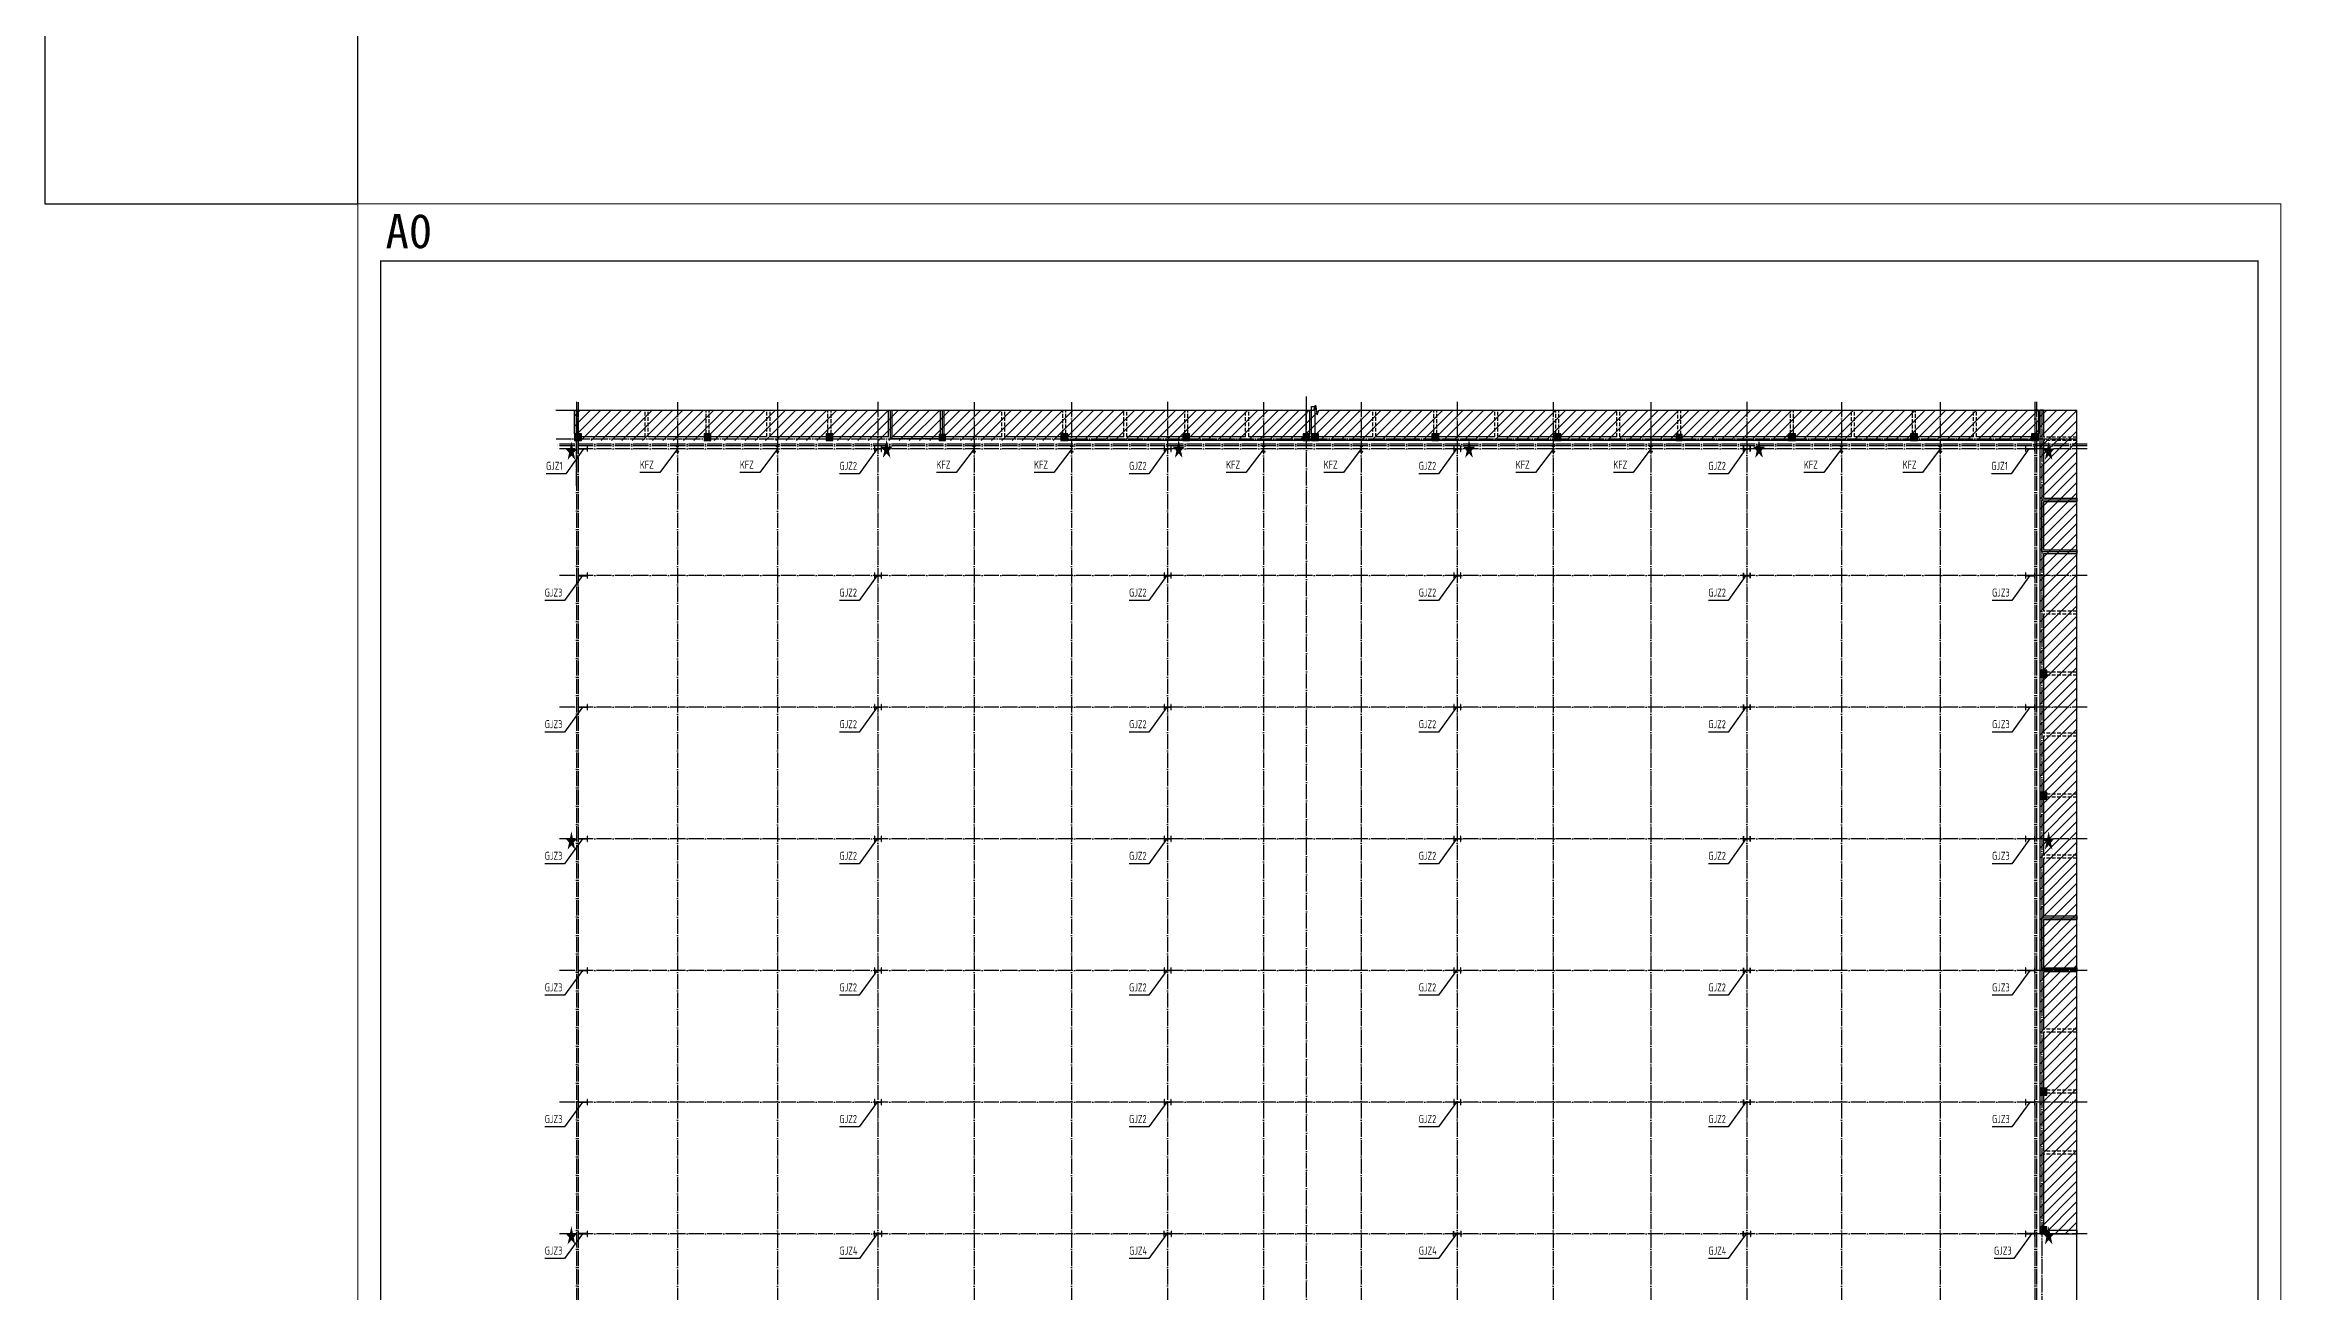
# Model space of a CAD drawing. Extents: x 447413 to 2975780, y -1432727 to 1301644.
# Drawn here: x 2233206 to 2379922, y 159007 to 240739 of the extents above; entities that cross this region are included whole.
import ezdxf
from ezdxf.enums import TextEntityAlignment as Align

# ---------------------------------------------------------------- set-up
doc = ezdxf.new("R2010")
doc.units = 0
doc.header["$LTSCALE"] = 1000
doc.header["$MEASUREMENT"] = 0
doc.linetypes.add('DASH', pattern=[0.35, 0.25, -0.1])
doc.linetypes.add('DOTE', pattern=[2.42, 2, -0.2, 0.02, -0.2])
for name, color, linetype in [('3T_WOOD', 21, 'Continuous'), ('COLUMN', 9, 'Continuous'), ('DIM_SYMB', 3, 'Continuous'), ('DOTE', 1, 'Continuous'), ('PUB_HATCH', 8, 'Continuous'), ('X公厕', 21, 'Continuous'), ('图框', 253, 'Continuous'), ('文字', 3, 'Continuous'), ('柱子', 3, 'Continuous'), ('沉降点', 1, 'Continuous'), ('短柱', 106, 'Continuous')]:
    doc.layers.add(name, color=color, linetype=linetype)
doc.layers.add('WALL', color=140, linetype='Continuous', lineweight=25)
doc.styles.add('标注', font='tssdeng.shx', dxfattribs={"width": 0.8, "bigfont": 'tssdchn.shx'})
doc.styles.add('样式 1', font='Tssdeng.shx', dxfattribs={"width": 0.7, "bigfont": 'hztxt.shx'})
doc.styles.add('黑体', font='simhei.ttf')

# ---------------------------------------------------------------- blocks, each defined once
blk = doc.blocks.new('A$C6B0021A6')
at = {"layer": '图框', "color": 2, "const_width": 40, "elevation": -84000}
blk.add_lwpolyline([(20, 84120), (118920, 84120), (118920, 20), (20, 20)], close=True, dxfattribs=at)
at = {"layer": '图框', "color": 153, "const_width": 58, "elevation": -84000}
blk.add_lwpolyline([(111420, 1020), (2520, 1020), (2520, 83120), (111420, 83120)], close=True, dxfattribs=at)
at = {"layer": '图框', "color": 2, "style": '黑体'}
blk.add_text('A0', height=1500, rotation=90, dxfattribs=at).set_placement((1953, 1232))
blk = doc.blocks.new('_FZH')
blk.add_lwpolyline([(-0.5, -0.5), (0.5, -0.5), (0.5, 0.5), (-0.5, 0.5)], close=True)
at = {"layer": 'PUB_HATCH'}
blk.add_solid([(-0.5, -0.5), (0.5, -0.5), (-0.5, 0.5), (0.5, 0.5)], dxfattribs=at)

msp = doc.modelspace()

# ---------------------------------------------------------------- hatches: boundary and pattern name
at = {"layer": 'PUB_HATCH'}
h = msp.add_hatch(dxfattribs=at)
h.set_pattern_fill('ANSI31', color=256, scale=300, style=0)
h.set_pattern_definition([(45, (2031895.8, 165553.3), (-336.7596, 336.7596), [])])
h.paths.add_polyline_path([(2363985.8, 216758), (2267966.1, 216758), (2267966.1, 214789.6), (2363985.8, 214789.6)])
h = msp.add_hatch(dxfattribs=at)
h.set_pattern_fill('ANSI31', color=256, scale=300, style=0)
h.set_pattern_definition([(45, (2335527.2, 165553.3), (-336.7596, 336.7596), [])])
h.paths.add_polyline_path([(2364085.8, 216787.8), (2366515.7, 216787.8), (2366515.7, 162780), (2364085.8, 162780)])

# ---------------------------------------------------------------- linework, layer by layer
at = {"layer": '3T_WOOD', "linetype": 'DASH'}
for p, q in [((2272586.1, 215019.6, 126000), (2272586.1, 216787.8, 126000)), ((2272586.1, 216787.8, 126000), (2272786.1, 216787.8, 126000)), ((2272786.1, 215019.6, 126000), (2272786.1, 216787.8, 126000)), ((2276586.1, 215229.6, 126000), (2276586.1, 216787.8, 126000)), ((2276586.1, 216787.8, 126000), (2276786.1, 216787.8, 126000)), ((2276786.1, 215229.6, 126000), (2276786.1, 216787.8, 126000)), ((2280586.1, 215019.6, 126000), (2280586.1, 216787.8, 126000)), ((2280586.1, 216787.8, 126000), (2280786.1, 216787.8, 126000)), ((2280786.1, 215019.6, 126000), (2280786.1, 216787.8, 126000)), ((2284586.1, 215229.6, 126000), (2284586.1, 216787.8, 126000)), ((2284586.1, 216787.8, 126000), (2284786.1, 216787.8, 126000)), ((2284786.1, 215229.6, 126000), (2284786.1, 216787.8, 126000)), ((2295986.1, 215019.6, 126000), (2295986.1, 216787.8, 126000)), ((2295986.1, 216787.8, 126000), (2296186.1, 216787.8, 126000)), ((2296186.1, 215019.6, 126000), (2296186.1, 216787.8, 126000)), ((2299986.1, 215229.6, 126000), (2299986.1, 216787.8, 126000)), ((2299986.1, 216787.8, 126000), (2300186.1, 216787.8, 126000)), ((2300186.1, 215229.6, 126000), (2300186.1, 216787.8, 126000)), ((2303986.1, 215019.6, 126000), (2303986.1, 216787.8, 126000)), ((2303986.1, 216787.8, 126000), (2304186.1, 216787.8, 126000)), ((2304186.1, 215019.6, 126000), (2304186.1, 216787.8, 126000)), ((2307986.1, 215229.6, 126000), (2307986.1, 216787.8, 126000)), ((2307986.1, 216787.8, 126000), (2308186.1, 216787.8, 126000)), ((2308186.1, 215229.6, 126000), (2308186.1, 216787.8, 126000)), ((2311986.1, 215019.6, 126000), (2311986.1, 216787.8, 126000)), ((2311986.1, 216787.8, 126000), (2312186.1, 216787.8, 126000)), ((2312186.1, 215019.6, 126000), (2312186.1, 216787.8, 126000)), ((2320326.1, 215019.6, 126000), (2320326.1, 216787.8, 126000)), ((2320326.1, 216787.8, 126000), (2320526.1, 216787.8, 126000)), ((2320526.1, 215019.6, 126000), (2320526.1, 216787.8, 126000)), ((2324326.1, 215229.6, 126000), (2324326.1, 216787.8, 126000)), ((2324326.1, 216787.8, 126000), (2324526.1, 216787.8, 126000)), ((2324526.1, 215229.6, 126000), (2324526.1, 216787.8, 126000)), ((2328326.1, 215019.6, 126000), (2328326.1, 216787.8, 126000)), ((2328326.1, 216787.8, 126000), (2328526.1, 216787.8, 126000)), ((2328526.1, 215019.6, 126000), (2328526.1, 216787.8, 126000)), ((2332326.1, 215229.6, 126000), (2332326.1, 216787.8, 126000)), ((2332326.1, 216787.8, 126000), (2332526.1, 216787.8, 126000)), ((2332526.1, 215229.6, 126000), (2332526.1, 216787.8, 126000)), ((2336326.1, 215019.6, 126000), (2336326.1, 216787.8, 126000)), ((2336326.1, 216787.8, 126000), (2336526.1, 216787.8, 126000)), ((2336526.1, 215019.6, 126000), (2336526.1, 216787.8, 126000)), ((2340326.1, 215179.6, 126000), (2340326.1, 216787.8, 126000)), ((2340326.1, 216787.8, 126000), (2340526.1, 216787.8, 126000)), ((2340526.1, 215179.6, 126000), (2340526.1, 216787.8, 126000)), ((2347726.1, 215229.6, 126000), (2347726.1, 216787.8, 126000)), ((2347726.1, 216787.8, 126000), (2347926.1, 216787.8, 126000)), ((2347926.1, 215229.6, 126000), (2347926.1, 216787.8, 126000)), ((2351726.1, 215019.6, 126000), (2351726.1, 216787.8, 126000)), ((2351726.1, 216787.8, 126000), (2351926.1, 216787.8, 126000)), ((2351926.1, 215019.6, 126000), (2351926.1, 216787.8, 126000)), ((2355726.1, 215229.6, 126000), (2355726.1, 216787.8, 126000)), ((2355726.1, 216787.8, 126000), (2355926.1, 216787.8, 126000)), ((2355926.1, 215229.6, 126000), (2355926.1, 216787.8, 126000)), ((2359726.1, 215019.6, 126000), (2359726.1, 216787.8, 126000)), ((2359726.1, 216787.8, 126000), (2359926.1, 216787.8, 126000)), ((2359926.1, 215019.6, 126000), (2359926.1, 216787.8, 126000)), ((2366515.7, 214999.5, 126000), (2364325.8, 214999.6, 126000)), ((2366515.7, 214799.5, 126000), (2364325.8, 214799.6, 126000)), ((2366515.7, 214799.5, 126000), (2366515.7, 214999.5, 126000)), ((2366515.7, 203599.5, 126000), (2364325.8, 203599.6, 126000)), ((2366515.7, 203399.5, 126000), (2364325.8, 203399.6, 126000)), ((2366515.7, 203399.5, 126000), (2366515.7, 203599.5, 126000)), ((2366515.7, 199599.5, 126000), (2364535.8, 199599.5, 126000)), ((2366515.7, 199399.5, 126000), (2366515.7, 199599.5, 126000)), ((2366515.7, 199399.5, 126000), (2364535.8, 199399.5, 126000)), ((2366515.7, 195599.5, 126000), (2364325.8, 195599.6, 126000)), ((2366515.7, 195399.5, 126000), (2364325.8, 195399.6, 126000)), ((2366515.7, 195399.5, 126000), (2366515.7, 195599.5, 126000)), ((2366515.7, 191599.5, 126000), (2364535.8, 191599.5, 126000)), ((2366515.7, 191399.5, 126000), (2364535.8, 191399.5, 126000)), ((2366515.7, 191399.5, 126000), (2366515.7, 191599.5, 126000)), ((2366515.7, 187599.5, 126000), (2364325.8, 187599.6, 126000)), ((2366515.7, 187399.5, 126000), (2364325.8, 187399.6, 126000)), ((2366515.7, 187399.5, 126000), (2366515.7, 187599.5, 126000)), ((2366515.7, 176199.5, 126000), (2364325.8, 176199.6, 126000)), ((2366515.7, 175999.5, 126000), (2366515.7, 176199.5, 126000)), ((2366515.7, 175999.5, 126000), (2364325.8, 175999.6, 126000)), ((2366515.7, 172199.5, 126000), (2364535.8, 172199.5, 126000)), ((2366515.7, 171999.5, 126000), (2364535.8, 171999.5, 126000)), ((2366515.7, 171999.5, 126000), (2366515.7, 172199.5, 126000)), ((2366515.7, 168199.5, 126000), (2364325.8, 168199.6, 126000)), ((2366515.7, 167999.5, 126000), (2364325.8, 167999.6, 126000)), ((2366515.7, 167999.5, 126000), (2366515.7, 168199.5, 126000))]:
    msp.add_line(p, q, dxfattribs=at)
at = {"layer": 'DIM_SYMB', "elevation": 126000}
for points in [[(2266739.9, 216787.8), (2316459.1, 216787.8), (2316573.7, 217102.8), (2316684.8, 216472.8), (2316796.6, 216787.8), (2366515.7, 216787.8)], [(2366515.7, 96775.5), (2366515.7, 156612.9), (2366200.7, 156727.5), (2366830.7, 156838.6), (2366515.7, 156950.4), (2366515.7, 216787.8)]]:
    msp.add_lwpolyline(points, dxfattribs=at)
at = {"layer": 'DOTE', "color": 8, "linetype": 'DOTE', "ltscale": 0.5}
for p, q in [((2268086.1, 217321.2, 126000), (2268086.1, 96333.9, 126000)), ((2287865.8, 217321.2, 126000), (2287865.8, 96333.9, 126000)), ((2306865.8, 217321.2, 126000), (2306865.8, 96333.9, 126000)), ((2325865.8, 217321.2, 126000), (2325865.8, 96333.9, 126000)), ((2344865.8, 217321.2, 126000), (2344865.8, 96333.9, 126000)), ((2363865.8, 217321.2, 126000), (2363865.8, 96333.9, 126000)), ((2268086.1, 214909.5, 126000), (2268086.1, 216758, 126000)), ((2367195, 214559.6, 126000), (2266776.3, 214559.6, 126000)), ((2367195, 214239.6, 126000), (2266776.3, 214239.6, 126000)), ((2367195, 205929.6, 126000), (2266776.3, 205929.6, 126000)), ((2367195, 197299.6, 126000), (2266776.3, 197299.6, 126000)), ((2367195, 188669.6, 126000), (2266776.3, 188669.6, 126000)), ((2367195, 180039.6, 126000), (2266776.3, 180039.6, 126000)), ((2367195, 171409.6, 126000), (2266776.3, 171409.6, 126000))]:
    msp.add_line(p, q, dxfattribs=at)
at = {"layer": 'DOTE', "linetype": 'DOTE', "ltscale": 0.5}
for p, q in [((2315985.9, 95672.9, 126000), (2315985.9, 217711.6, 126000)), ((2363745.8, 217321.2, 126000), (2363745.8, 96333.9, 126000)), ((2367195, 214439.6, 126000), (2266776.3, 214439.6, 126000)), ((2367195, 162780, 126000), (2266776.3, 162780, 126000))]:
    msp.add_line(p, q, dxfattribs=at)
at = {"layer": 'DOTE', "linetype": 'DOTE', "ltscale": 0.5, "elevation": 126000}
msp.add_lwpolyline([(2268206.1, 217313.7), (2268206.1, 96327.8)], dxfattribs=at)
at = {"layer": 'DOTE', "color": 8, "linetype": 'DOTE', "ltscale": 0.5, "elevation": 126000}
for points in [[(2274706.1, 217313.7), (2274706.1, 96327.8)], [(2281266.1, 217313.7), (2281266.1, 96327.8)], [(2294166.1, 217313.7), (2294166.1, 96327.8)], [(2300566.1, 217313.7), (2300566.1, 96327.8)], [(2313166.1, 217313.7), (2313166.1, 96327.8)], [(2319566.1, 217313.7), (2319566.1, 96327.8)], [(2332166.1, 217313.7), (2332166.1, 96327.8)], [(2338566.1, 217313.7), (2338566.1, 96327.8)], [(2351066.1, 217313.7), (2351066.1, 96327.8)], [(2357546.1, 217313.7), (2357546.1, 96327.8)], [(2268086.1, 211818.2), (2268086.1, 216787.8)], [(2364205.8, 216787.8), (2364205.8, 96775.5)], [(2266754.5, 214899.5), (2366515.7, 214899.5)]]:
    msp.add_lwpolyline(points, dxfattribs=at)
at = {"layer": 'WALL'}
for p, q in [((2267966.1, 215229.6, 126000), (2267966.1, 216787.8, 126000)), ((2267966.1, 216787.8, 126000), (2268206.1, 216787.8, 126000)), ((2268206.1, 215229.6, 126000), (2268206.1, 216787.8, 126000)), ((2288566.1, 215019.6, 126000), (2288566.1, 216787.8, 126000)), ((2288566.1, 216787.8, 126000), (2288806.1, 216787.8, 126000)), ((2288806.1, 215019.6, 126000), (2288806.1, 216787.8, 126000)), ((2291966.1, 215179.6, 126000), (2291966.1, 216787.8, 126000)), ((2291966.1, 216787.8, 126000), (2292206.1, 216787.8, 126000)), ((2292206.1, 215179.6, 126000), (2292206.1, 216787.8, 126000)), ((2315966.1, 215229.6, 126000), (2315966.1, 216787.8, 126000)), ((2315966.1, 216787.8, 126000), (2316206.1, 216787.8, 126000)), ((2316206.1, 215229.6, 126000), (2316206.1, 216787.8, 126000)), ((2316306.1, 215229.6, 126000), (2316306.1, 217026.9, 126000)), ((2316306.1, 217026.9, 126000), (2316546.1, 217026.9, 126000)), ((2316546.1, 215229.6, 126000), (2316546.1, 217026.9, 126000)), ((2363745.8, 216787.8, 126000), (2363745.8, 215229.6, 126000)), ((2363985.8, 216787.8, 126000), (2363745.8, 216787.8, 126000)), ((2363985.8, 216787.8, 126000), (2363985.8, 215229.6, 126000)), ((2364085.8, 216787.8, 126000), (2364085.8, 214899.6, 126000)), ((2364325.8, 216787.8, 126000), (2364085.8, 216787.8, 126000)), ((2364325.8, 216787.8, 126000), (2364325.8, 214999.6, 126000)), ((2272586.1, 215019.6, 126000), (2268416.1, 215019.6, 126000)), ((2276461.1, 215019.6, 126000), (2272786.1, 215019.6, 126000)), ((2280586.1, 215019.6, 126000), (2276911.1, 215019.6, 126000)), ((2284461.1, 215019.6, 126000), (2280786.1, 215019.6, 126000)), ((2288566.1, 215019.6, 126000), (2284911.1, 215019.6, 126000)), ((2291886, 215019.6, 126000), (2288806.1, 215019.6, 126000)), ((2295986.1, 215019.6, 126000), (2292286, 215019.6, 126000)), ((2299861.1, 215019.6, 126000), (2296186.1, 215019.6, 126000)), ((2303986.1, 215019.6, 126000), (2300311.1, 215019.6, 126000)), ((2304086.1, 214779.6, 126000), (2300311.1, 214779.6, 126000)), ((2307861.1, 214779.6, 126000), (2304086.1, 214779.6, 126000)), ((2307861.1, 215019.6, 126000), (2304186.1, 215019.6, 126000)), ((2311986.1, 215019.6, 126000), (2308311.1, 215019.6, 126000)), ((2312086.1, 214779.6, 126000), (2308311.1, 214779.6, 126000)), ((2315756.1, 214779.6, 126000), (2312086.1, 214779.6, 126000)), ((2315756.1, 215019.6, 126000), (2312186.1, 215019.6, 126000)), ((2316306.1, 215019.6, 126000), (2316206.1, 215019.6, 126000)), ((2316306.1, 214779.6, 126000), (2316206.1, 214779.6, 126000)), ((2320326.1, 215019.6, 126000), (2316756.1, 215019.6, 126000)), ((2320426.1, 214779.6, 126000), (2316756.1, 214779.6, 126000)), ((2324201.1, 214779.6, 126000), (2320426.1, 214779.6, 126000)), ((2324201.1, 215019.6, 126000), (2320526.1, 215019.6, 126000)), ((2328326.1, 215019.6, 126000), (2324651.1, 215019.6, 126000)), ((2328426.1, 214779.6, 126000), (2324651.1, 214779.6, 126000)), ((2332201.1, 214779.6, 126000), (2328426.1, 214779.6, 126000)), ((2332201.1, 215019.6, 126000), (2328526.1, 215019.6, 126000)), ((2336326.1, 215019.6, 126000), (2332651.1, 215019.6, 126000)), ((2336426.1, 214779.6, 126000), (2332651.1, 214779.6, 126000)), ((2340226, 214779.6, 126000), (2336426.1, 214779.6, 126000)), ((2340226, 215019.6, 126000), (2336526.1, 215019.6, 126000)), ((2347601.1, 215019.6, 126000), (2340626, 215019.6, 126000)), ((2347601.1, 214779.6, 126000), (2340626, 214779.6, 126000)), ((2351726.1, 215019.6, 126000), (2348051.1, 215019.6, 126000)), ((2351826.1, 214779.6, 126000), (2348051.1, 214779.6, 126000)), ((2355601.1, 214779.6, 126000), (2351826.1, 214779.6, 126000)), ((2355601.1, 215019.6, 126000), (2351926.1, 215019.6, 126000)), ((2359726.1, 215019.6, 126000), (2356051.1, 215019.6, 126000)), ((2359826.1, 214779.6, 126000), (2356051.1, 214779.6, 126000)), ((2363535.8, 214779.6, 126000), (2359826.1, 214779.6, 126000)), ((2363535.8, 215019.6, 126000), (2359926.1, 215019.6, 126000)), ((2364085.8, 214899.6, 126000), (2364085.8, 210899.5, 126000)), ((2364325.8, 214799.6, 126000), (2364325.8, 211019.5, 126000)), ((2364085.8, 210899.5, 126000), (2364085.8, 207499.5, 126000)), ((2364325.8, 211019.5, 126000), (2366515.7, 211019.5, 126000)), ((2364325.8, 210779.5, 126000), (2366515.7, 210779.5, 126000)), ((2364325.8, 210779.5, 126000), (2364325.8, 207619.5, 126000)), ((2366515.7, 211019.5, 126000), (2366515.7, 210779.5, 126000)), ((2364085.8, 207499.5, 126000), (2364085.8, 203499.6, 126000)), ((2364325.8, 207619.5, 126000), (2366515.7, 207619.5, 126000)), ((2364325.8, 207379.5, 126000), (2366515.7, 207379.5, 126000)), ((2364325.8, 207379.5, 126000), (2364325.8, 203599.6, 126000)), ((2366515.7, 207619.5, 126000), (2366515.7, 207379.5, 126000)), ((2364085.8, 203499.6, 126000), (2364085.8, 199724.5, 126000)), ((2364325.8, 203399.6, 126000), (2364325.8, 199724.5, 126000)), ((2364085.8, 199274.5, 126000), (2364085.8, 195499.6, 126000)), ((2364325.8, 199274.5, 126000), (2364325.8, 195599.6, 126000)), ((2364085.8, 195499.6, 126000), (2364085.8, 191724.5, 126000)), ((2364325.8, 195399.6, 126000), (2364325.8, 191724.5, 126000)), ((2364085.8, 191274.5, 126000), (2364085.8, 187499.6, 126000)), ((2364325.8, 191274.5, 126000), (2364325.8, 187599.6, 126000)), ((2364085.8, 187499.6, 126000), (2364085.8, 183499.5, 126000)), ((2364325.8, 187399.6, 126000), (2364325.8, 183619.5, 126000)), ((2364085.8, 183499.5, 126000), (2364085.8, 180099.5, 126000)), ((2364325.8, 183619.5, 126000), (2366515.7, 183619.5, 126000)), ((2366515.7, 183619.5, 126000), (2366515.7, 183379.5, 126000)), ((2364325.8, 183379.5, 126000), (2364325.8, 180219.5, 126000)), ((2364325.8, 183379.5, 126000), (2366515.7, 183379.5, 126000)), ((2364085.8, 180099.5, 126000), (2364085.8, 176099.6, 126000)), ((2364325.8, 180219.5, 126000), (2366515.7, 180219.5, 126000)), ((2364325.8, 179979.5, 126000), (2366515.7, 179979.5, 126000)), ((2364325.8, 179979.5, 126000), (2364325.8, 176199.6, 126000)), ((2366515.7, 180219.5, 126000), (2366515.7, 179979.5, 126000)), ((2364085.8, 176099.6, 126000), (2364085.8, 172324.5, 126000)), ((2364325.8, 175999.6, 126000), (2364325.8, 172324.5, 126000)), ((2364085.8, 171874.5, 126000), (2364085.8, 168099.6, 126000)), ((2364325.8, 171874.5, 126000), (2364325.8, 168199.6, 126000)), ((2364085.8, 168099.6, 126000), (2364085.8, 163230, 126000)), ((2364325.8, 167999.6, 126000), (2364325.8, 163230, 126000)), ((2364535.8, 163020, 126000), (2366515.7, 163020, 126000)), ((2366515.7, 163020, 126000), (2366515.7, 162780, 126000)), ((2364535.8, 162780, 126000), (2366515.7, 162780, 126000))]:
    msp.add_line(p, q, dxfattribs=at)
at = {"layer": 'X公厕', "ltscale": 5, "elevation": 126000}
for points in [[(2292086.1, 216787.8), (2292086.1, 214899.6), (2288686.1, 214899.6), (2288686.1, 216787.8)], [(2366515.7, 207499.5), (2364205.8, 207499.5), (2364205.8, 210899.5), (2366515.7, 210899.5)], [(2366515.7, 180099.5), (2364205.8, 180099.5), (2364205.8, 183499.5), (2366515.7, 183499.5)]]:
    msp.add_lwpolyline(points, dxfattribs=at)
at = {"layer": '文字'}
for points, elevation in [([(2268558.1, 214239.6), (2267392, 212609.9), (2266092.9, 212609.9)], 126000), ([(2274712.6, 214239.6), (2273546.4, 212681.8), (2272247.3, 212681.8)], 126000), ([(2281272.6, 214239.6), (2280106.4, 212681.8), (2278807.3, 212681.8)], 126000), ([(2287807.7, 214239.6), (2286641.5, 212609.9), (2285342.4, 212609.9)], 126000), ([(2294172.6, 214239.6), (2293006.4, 212681.8), (2291707.3, 212681.8)], 126000), ([(2300572.6, 214239.6), (2299406.4, 212681.8), (2298107.3, 212681.8)], 126000), ([(2306807.7, 214239.6), (2305641.5, 212609.9), (2304342.4, 212609.9)], 126000), ([(2313172.6, 214239.6), (2312006.4, 212681.8), (2310707.3, 212681.8)], 126000), ([(2319572.6, 214239.6), (2318406.4, 212681.8), (2317107.3, 212681.8)], 126000), ([(2325807.7, 214239.6), (2324641.5, 212609.9), (2323342.4, 212609.9)], 126000), ([(2332172.6, 214239.6), (2331006.4, 212681.8), (2329707.3, 212681.8)], 126000), ([(2338572.6, 214239.6), (2337406.4, 212681.8), (2336107.3, 212681.8)], 126000), ([(2344807.7, 214239.6), (2343641.5, 212609.9), (2342342.4, 212609.9)], 126000), ([(2351072.6, 214239.6), (2349906.4, 212681.8), (2348607.3, 212681.8)], 126000), ([(2357552.6, 214239.6), (2356386.4, 212681.8), (2355087.3, 212681.8)], 126000), ([(2363369.1, 214239.6), (2362202.9, 212609.9), (2360903.9, 212609.9)], 126000), ([(2268474.3, 205929.6), (2267308.2, 204299.9), (2266009.1, 204299.9)], 126000), ([(2287807.7, 205929.6), (2286641.5, 204299.9), (2285342.4, 204299.9)], 126000), ([(2306807.7, 205929.6), (2305641.5, 204299.9), (2304342.4, 204299.9)], 126000), ([(2325807.7, 205929.6), (2324641.5, 204299.9), (2323342.4, 204299.9)], 126000), ([(2344807.7, 205929.6), (2343641.5, 204299.9), (2342342.4, 204299.9)], 126000), ([(2363419, 205929.6), (2362252.9, 204299.9), (2360953.8, 204299.9)], 126000), ([(2268474.3, 197299.6), (2267308.2, 195669.9), (2266009.1, 195669.9)], 126000), ([(2287807.7, 197299.6), (2286641.5, 195669.9), (2285342.4, 195669.9)], 126000), ([(2306807.7, 197299.6), (2305641.5, 195669.9), (2304342.4, 195669.9)], 126000), ([(2325807.7, 197299.6), (2324641.5, 195669.9), (2323342.4, 195669.9)], 126000), ([(2344807.7, 197299.6), (2343641.5, 195669.9), (2342342.4, 195669.9)], 126000), ([(2363419, 197299.6), (2362252.9, 195669.9), (2360953.8, 195669.9)], 126000), ([(2268474.3, 188669.6), (2267308.2, 187039.9), (2266009.1, 187039.9)], 126000), ([(2287807.7, 188669.6), (2286641.5, 187039.9), (2285342.4, 187039.9)], 126000), ([(2306807.7, 188669.6), (2305641.5, 187039.9), (2304342.4, 187039.9)], 126000), ([(2325807.7, 188669.6), (2324641.5, 187039.9), (2323342.4, 187039.9)], 126000), ([(2344807.7, 188669.6), (2343641.5, 187039.9), (2342342.4, 187039.9)], 126000), ([(2363419, 188669.6), (2362252.9, 187039.9), (2360953.8, 187039.9)], 126000), ([(2268474.3, 180039.6), (2267308.2, 178409.9), (2266009.1, 178409.9)], 126000), ([(2287807.7, 180039.6), (2286641.5, 178409.9), (2285342.4, 178409.9)], 126000), ([(2306807.7, 180039.6), (2305641.5, 178409.9), (2304342.4, 178409.9)], 126000), ([(2325807.7, 180039.6), (2324641.5, 178409.9), (2323342.4, 178409.9)], 126000), ([(2344807.7, 180039.6), (2343641.5, 178409.9), (2342342.4, 178409.9)], 126000), ([(2363419, 180039.6), (2362252.9, 178409.9), (2360953.8, 178409.9)], 126000), ([(2268474.3, 171409.6), (2267308.2, 169779.9), (2266009.1, 169779.9)], 126000), ([(2287807.7, 171409.6), (2286641.5, 169779.9), (2285342.4, 169779.9)], 126000), ([(2306807.7, 171409.6), (2305641.5, 169779.9), (2304342.4, 169779.9)], 126000), ([(2325807.7, 171409.6), (2324641.5, 169779.9), (2323342.4, 169779.9)], 126000), ([(2344807.7, 171409.6), (2343641.5, 169779.9), (2342342.4, 169779.9)], 126000), ([(2363419, 171409.6), (2362252.9, 169779.9), (2360953.8, 169779.9)], 126000), ([(2268474.3, 162780), (2267308.2, 161150.4), (2266009.1, 161150.4)], 126000), ([(2287811.3, 162780), (2286645.2, 161150.4), (2285346.1, 161150.4)], 126000), ([(2306811.3, 162780), (2305645.2, 161150.4), (2304346.1, 161150.4)], 126000), ([(2325811.3, 162780), (2324645.2, 161150.4), (2323346.1, 161150.4)], 126000), ([(2344811.3, 162780), (2343645.2, 161150.4), (2342346.1, 161150.4)], 126000), ([(2363543.7, 162780), (2362377.5, 161150.4), (2361078.4, 161150.4)], 252000)]:
    msp.add_lwpolyline(points, dxfattribs=dict(at, elevation=elevation))
at = {"layer": '柱子', "color": 6, "ltscale": 100, "elevation": 126000}
for points in [[(2268792.1, 214243.6), (2268220.1, 214243.6), (2268220.1, 214389.6), (2268206.1, 214389.6), (2268206.1, 214089.6), (2268220.1, 214089.6), (2268220.1, 214235.6), (2268792.1, 214235.6), (2268792.1, 214089.6), (2268806.1, 214089.6), (2268806.1, 214389.6), (2268792.1, 214389.6)], [(2288076.8, 214243.6), (2287654.8, 214243.6), (2287654.8, 214414.6), (2287640.8, 214414.6), (2287640.8, 214064.6), (2287654.8, 214064.6), (2287654.8, 214235.6), (2288076.8, 214235.6), (2288076.8, 214064.6), (2288090.8, 214064.6), (2288090.8, 214414.6), (2288076.8, 214414.6)], [(2307076.8, 214243.6), (2306654.8, 214243.6), (2306654.8, 214414.6), (2306640.8, 214414.6), (2306640.8, 214064.6), (2306654.8, 214064.6), (2306654.8, 214235.6), (2307076.8, 214235.6), (2307076.8, 214064.6), (2307090.8, 214064.6), (2307090.8, 214414.6), (2307076.8, 214414.6)], [(2326076.8, 214243.6), (2325654.8, 214243.6), (2325654.8, 214414.6), (2325640.8, 214414.6), (2325640.8, 214064.6), (2325654.8, 214064.6), (2325654.8, 214235.6), (2326076.8, 214235.6), (2326076.8, 214064.6), (2326090.8, 214064.6), (2326090.8, 214414.6), (2326076.8, 214414.6)], [(2345076.8, 214243.6), (2344654.8, 214243.6), (2344654.8, 214414.6), (2344640.8, 214414.6), (2344640.8, 214064.6), (2344654.8, 214064.6), (2344654.8, 214235.6), (2345076.8, 214235.6), (2345076.8, 214064.6), (2345090.8, 214064.6), (2345090.8, 214414.6), (2345076.8, 214414.6)], [(2363731.8, 214243.6), (2363159.8, 214243.6), (2363159.8, 214389.6), (2363145.8, 214389.6), (2363145.8, 214089.6), (2363159.8, 214089.6), (2363159.8, 214235.6), (2363731.8, 214235.6), (2363731.8, 214089.6), (2363745.8, 214089.6), (2363745.8, 214389.6), (2363731.8, 214389.6)], [(2268792.1, 205933.6), (2268220.1, 205933.6), (2268220.1, 206104.6), (2268206.1, 206104.6), (2268206.1, 205754.6), (2268220.1, 205754.6), (2268220.1, 205925.6), (2268792.1, 205925.6), (2268792.1, 205754.6), (2268806.1, 205754.6), (2268806.1, 206104.6), (2268792.1, 206104.6)], [(2288076.8, 205933.6), (2287654.8, 205933.6), (2287654.8, 206104.6), (2287640.8, 206104.6), (2287640.8, 205754.6), (2287654.8, 205754.6), (2287654.8, 205925.6), (2288076.8, 205925.6), (2288076.8, 205754.6), (2288090.8, 205754.6), (2288090.8, 206104.6), (2288076.8, 206104.6)], [(2307076.8, 205933.6), (2306654.8, 205933.6), (2306654.8, 206104.6), (2306640.8, 206104.6), (2306640.8, 205754.6), (2306654.8, 205754.6), (2306654.8, 205925.6), (2307076.8, 205925.6), (2307076.8, 205754.6), (2307090.8, 205754.6), (2307090.8, 206104.6), (2307076.8, 206104.6)], [(2326076.8, 205933.6), (2325654.8, 205933.6), (2325654.8, 206104.6), (2325640.8, 206104.6), (2325640.8, 205754.6), (2325654.8, 205754.6), (2325654.8, 205925.6), (2326076.8, 205925.6), (2326076.8, 205754.6), (2326090.8, 205754.6), (2326090.8, 206104.6), (2326076.8, 206104.6)], [(2345076.8, 205933.6), (2344654.8, 205933.6), (2344654.8, 206104.6), (2344640.8, 206104.6), (2344640.8, 205754.6), (2344654.8, 205754.6), (2344654.8, 205925.6), (2345076.8, 205925.6), (2345076.8, 205754.6), (2345090.8, 205754.6), (2345090.8, 206104.6), (2345076.8, 206104.6)], [(2363731.8, 205933.6), (2363159.8, 205933.6), (2363159.8, 206104.6), (2363145.8, 206104.6), (2363145.8, 205754.6), (2363159.8, 205754.6), (2363159.8, 205925.6), (2363731.8, 205925.6), (2363731.8, 205754.6), (2363745.8, 205754.6), (2363745.8, 206104.6), (2363731.8, 206104.6)], [(2268792.1, 197303.6), (2268220.1, 197303.6), (2268220.1, 197474.6), (2268206.1, 197474.6), (2268206.1, 197124.6), (2268220.1, 197124.6), (2268220.1, 197295.6), (2268792.1, 197295.6), (2268792.1, 197124.6), (2268806.1, 197124.6), (2268806.1, 197474.6), (2268792.1, 197474.6)], [(2288076.8, 197303.6), (2287654.8, 197303.6), (2287654.8, 197474.6), (2287640.8, 197474.6), (2287640.8, 197124.6), (2287654.8, 197124.6), (2287654.8, 197295.6), (2288076.8, 197295.6), (2288076.8, 197124.6), (2288090.8, 197124.6), (2288090.8, 197474.6), (2288076.8, 197474.6)], [(2307076.8, 197303.6), (2306654.8, 197303.6), (2306654.8, 197474.6), (2306640.8, 197474.6), (2306640.8, 197124.6), (2306654.8, 197124.6), (2306654.8, 197295.6), (2307076.8, 197295.6), (2307076.8, 197124.6), (2307090.8, 197124.6), (2307090.8, 197474.6), (2307076.8, 197474.6)], [(2326076.8, 197303.6), (2325654.8, 197303.6), (2325654.8, 197474.6), (2325640.8, 197474.6), (2325640.8, 197124.6), (2325654.8, 197124.6), (2325654.8, 197295.6), (2326076.8, 197295.6), (2326076.8, 197124.6), (2326090.8, 197124.6), (2326090.8, 197474.6), (2326076.8, 197474.6)], [(2345076.8, 197303.6), (2344654.8, 197303.6), (2344654.8, 197474.6), (2344640.8, 197474.6), (2344640.8, 197124.6), (2344654.8, 197124.6), (2344654.8, 197295.6), (2345076.8, 197295.6), (2345076.8, 197124.6), (2345090.8, 197124.6), (2345090.8, 197474.6), (2345076.8, 197474.6)], [(2363731.8, 197303.6), (2363159.8, 197303.6), (2363159.8, 197474.6), (2363145.8, 197474.6), (2363145.8, 197124.6), (2363159.8, 197124.6), (2363159.8, 197295.6), (2363731.8, 197295.6), (2363731.8, 197124.6), (2363745.8, 197124.6), (2363745.8, 197474.6), (2363731.8, 197474.6)], [(2268792.1, 188673.6), (2268220.1, 188673.6), (2268220.1, 188844.6), (2268206.1, 188844.6), (2268206.1, 188494.6), (2268220.1, 188494.6), (2268220.1, 188665.6), (2268792.1, 188665.6), (2268792.1, 188494.6), (2268806.1, 188494.6), (2268806.1, 188844.6), (2268792.1, 188844.6)], [(2288076.8, 188673.6), (2287654.8, 188673.6), (2287654.8, 188844.6), (2287640.8, 188844.6), (2287640.8, 188494.6), (2287654.8, 188494.6), (2287654.8, 188665.6), (2288076.8, 188665.6), (2288076.8, 188494.6), (2288090.8, 188494.6), (2288090.8, 188844.6), (2288076.8, 188844.6)], [(2307076.8, 188673.6), (2306654.8, 188673.6), (2306654.8, 188844.6), (2306640.8, 188844.6), (2306640.8, 188494.6), (2306654.8, 188494.6), (2306654.8, 188665.6), (2307076.8, 188665.6), (2307076.8, 188494.6), (2307090.8, 188494.6), (2307090.8, 188844.6), (2307076.8, 188844.6)], [(2326076.8, 188673.6), (2325654.8, 188673.6), (2325654.8, 188844.6), (2325640.8, 188844.6), (2325640.8, 188494.6), (2325654.8, 188494.6), (2325654.8, 188665.6), (2326076.8, 188665.6), (2326076.8, 188494.6), (2326090.8, 188494.6), (2326090.8, 188844.6), (2326076.8, 188844.6)], [(2345076.8, 188673.6), (2344654.8, 188673.6), (2344654.8, 188844.6), (2344640.8, 188844.6), (2344640.8, 188494.6), (2344654.8, 188494.6), (2344654.8, 188665.6), (2345076.8, 188665.6), (2345076.8, 188494.6), (2345090.8, 188494.6), (2345090.8, 188844.6), (2345076.8, 188844.6)], [(2363731.8, 188673.6), (2363159.8, 188673.6), (2363159.8, 188844.6), (2363145.8, 188844.6), (2363145.8, 188494.6), (2363159.8, 188494.6), (2363159.8, 188665.6), (2363731.8, 188665.6), (2363731.8, 188494.6), (2363745.8, 188494.6), (2363745.8, 188844.6), (2363731.8, 188844.6)], [(2268792.1, 180043.6), (2268220.1, 180043.6), (2268220.1, 180214.6), (2268206.1, 180214.6), (2268206.1, 179864.6), (2268220.1, 179864.6), (2268220.1, 180035.6), (2268792.1, 180035.6), (2268792.1, 179864.6), (2268806.1, 179864.6), (2268806.1, 180214.6), (2268792.1, 180214.6)], [(2288076.8, 180043.6), (2287654.8, 180043.6), (2287654.8, 180214.6), (2287640.8, 180214.6), (2287640.8, 179864.6), (2287654.8, 179864.6), (2287654.8, 180035.6), (2288076.8, 180035.6), (2288076.8, 179864.6), (2288090.8, 179864.6), (2288090.8, 180214.6), (2288076.8, 180214.6)], [(2307076.8, 180043.6), (2306654.8, 180043.6), (2306654.8, 180214.6), (2306640.8, 180214.6), (2306640.8, 179864.6), (2306654.8, 179864.6), (2306654.8, 180035.6), (2307076.8, 180035.6), (2307076.8, 179864.6), (2307090.8, 179864.6), (2307090.8, 180214.6), (2307076.8, 180214.6)], [(2326076.8, 180043.6), (2325654.8, 180043.6), (2325654.8, 180214.6), (2325640.8, 180214.6), (2325640.8, 179864.6), (2325654.8, 179864.6), (2325654.8, 180035.6), (2326076.8, 180035.6), (2326076.8, 179864.6), (2326090.8, 179864.6), (2326090.8, 180214.6), (2326076.8, 180214.6)], [(2345076.8, 180043.6), (2344654.8, 180043.6), (2344654.8, 180214.6), (2344640.8, 180214.6), (2344640.8, 179864.6), (2344654.8, 179864.6), (2344654.8, 180035.6), (2345076.8, 180035.6), (2345076.8, 179864.6), (2345090.8, 179864.6), (2345090.8, 180214.6), (2345076.8, 180214.6)], [(2363731.8, 180043.6), (2363159.8, 180043.6), (2363159.8, 180214.6), (2363145.8, 180214.6), (2363145.8, 179864.6), (2363159.8, 179864.6), (2363159.8, 180035.6), (2363731.8, 180035.6), (2363731.8, 179864.6), (2363745.8, 179864.6), (2363745.8, 180214.6), (2363731.8, 180214.6)], [(2268792.1, 171413.6), (2268220.1, 171413.6), (2268220.1, 171584.6), (2268206.1, 171584.6), (2268206.1, 171234.6), (2268220.1, 171234.6), (2268220.1, 171405.6), (2268792.1, 171405.6), (2268792.1, 171234.6), (2268806.1, 171234.6), (2268806.1, 171584.6), (2268792.1, 171584.6)], [(2288076.8, 171413.6), (2287654.8, 171413.6), (2287654.8, 171584.6), (2287640.8, 171584.6), (2287640.8, 171234.6), (2287654.8, 171234.6), (2287654.8, 171405.6), (2288076.8, 171405.6), (2288076.8, 171234.6), (2288090.8, 171234.6), (2288090.8, 171584.6), (2288076.8, 171584.6)], [(2307076.8, 171413.6), (2306654.8, 171413.6), (2306654.8, 171584.6), (2306640.8, 171584.6), (2306640.8, 171234.6), (2306654.8, 171234.6), (2306654.8, 171405.6), (2307076.8, 171405.6), (2307076.8, 171234.6), (2307090.8, 171234.6), (2307090.8, 171584.6), (2307076.8, 171584.6)], [(2326076.8, 171413.6), (2325654.8, 171413.6), (2325654.8, 171584.6), (2325640.8, 171584.6), (2325640.8, 171234.6), (2325654.8, 171234.6), (2325654.8, 171405.6), (2326076.8, 171405.6), (2326076.8, 171234.6), (2326090.8, 171234.6), (2326090.8, 171584.6), (2326076.8, 171584.6)], [(2345076.8, 171413.6), (2344654.8, 171413.6), (2344654.8, 171584.6), (2344640.8, 171584.6), (2344640.8, 171234.6), (2344654.8, 171234.6), (2344654.8, 171405.6), (2345076.8, 171405.6), (2345076.8, 171234.6), (2345090.8, 171234.6), (2345090.8, 171584.6), (2345076.8, 171584.6)], [(2363731.8, 171413.6), (2363159.8, 171413.6), (2363159.8, 171584.6), (2363145.8, 171584.6), (2363145.8, 171234.6), (2363159.8, 171234.6), (2363159.8, 171405.6), (2363731.8, 171405.6), (2363731.8, 171234.6), (2363745.8, 171234.6), (2363745.8, 171584.6), (2363731.8, 171584.6)], [(2268792.1, 162784), (2268220.1, 162784), (2268220.1, 162955), (2268206.1, 162955), (2268206.1, 162605), (2268220.1, 162605), (2268220.1, 162776), (2268792.1, 162776), (2268792.1, 162605), (2268806.1, 162605), (2268806.1, 162955), (2268792.1, 162955)], [(2288101.8, 162784), (2287629.8, 162784), (2287629.8, 162955), (2287615.8, 162955), (2287615.8, 162605), (2287629.8, 162605), (2287629.8, 162776), (2288101.8, 162776), (2288101.8, 162605), (2288115.8, 162605), (2288115.8, 162955), (2288101.8, 162955)], [(2307101.8, 162784), (2306629.8, 162784), (2306629.8, 162955), (2306615.8, 162955), (2306615.8, 162605), (2306629.8, 162605), (2306629.8, 162776), (2307101.8, 162776), (2307101.8, 162605), (2307115.8, 162605), (2307115.8, 162955), (2307101.8, 162955)], [(2326101.8, 162784), (2325629.8, 162784), (2325629.8, 162955), (2325615.8, 162955), (2325615.8, 162605), (2325629.8, 162605), (2325629.8, 162776), (2326101.8, 162776), (2326101.8, 162605), (2326115.8, 162605), (2326115.8, 162955), (2326101.8, 162955)], [(2345101.8, 162784), (2344629.8, 162784), (2344629.8, 162955), (2344615.8, 162955), (2344615.8, 162605), (2344629.8, 162605), (2344629.8, 162776), (2345101.8, 162776), (2345101.8, 162605), (2345115.8, 162605), (2345115.8, 162955), (2345101.8, 162955)], [(2363731.8, 162784), (2363159.8, 162784), (2363159.8, 162955), (2363145.8, 162955), (2363145.8, 162605), (2363159.8, 162605), (2363159.8, 162776), (2363731.8, 162776), (2363731.8, 162605), (2363745.8, 162605), (2363745.8, 162955), (2363731.8, 162955)]]:
    msp.add_lwpolyline(points, close=True, dxfattribs=at)
for points in [[(2274806.1, 214418.6), (2274806.1, 214439.6), (2274606.1, 214439.6), (2274606.1, 214418.6), (2274686.6, 214418.6, -0.41421356), (2274699.6, 214405.6), (2274699.6, 214073.6, -0.41421356), (2274686.6, 214060.6), (2274606.1, 214060.6), (2274606.1, 214039.6), (2274806.1, 214039.6), (2274806.1, 214060.6), (2274725.6, 214060.6, -0.41421356), (2274712.6, 214073.6), (2274712.6, 214405.6, -0.41421356), (2274725.6, 214418.6)], [(2281366.1, 214418.6), (2281366.1, 214439.6), (2281166.1, 214439.6), (2281166.1, 214418.6), (2281246.6, 214418.6, -0.41421356), (2281259.6, 214405.6), (2281259.6, 214073.6, -0.41421356), (2281246.6, 214060.6), (2281166.1, 214060.6), (2281166.1, 214039.6), (2281366.1, 214039.6), (2281366.1, 214060.6), (2281285.6, 214060.6, -0.41421356), (2281272.6, 214073.6), (2281272.6, 214405.6, -0.41421356), (2281285.6, 214418.6)], [(2294266.1, 214418.6), (2294266.1, 214439.6), (2294066.1, 214439.6), (2294066.1, 214418.6), (2294146.6, 214418.6, -0.41421356), (2294159.6, 214405.6), (2294159.6, 214073.6, -0.41421356), (2294146.6, 214060.6), (2294066.1, 214060.6), (2294066.1, 214039.6), (2294266.1, 214039.6), (2294266.1, 214060.6), (2294185.6, 214060.6, -0.41421356), (2294172.6, 214073.6), (2294172.6, 214405.6, -0.41421356), (2294185.6, 214418.6)], [(2300666.1, 214418.6), (2300666.1, 214439.6), (2300466.1, 214439.6), (2300466.1, 214418.6), (2300546.6, 214418.6, -0.41421356), (2300559.6, 214405.6), (2300559.6, 214073.6, -0.41421356), (2300546.6, 214060.6), (2300466.1, 214060.6), (2300466.1, 214039.6), (2300666.1, 214039.6), (2300666.1, 214060.6), (2300585.6, 214060.6, -0.41421356), (2300572.6, 214073.6), (2300572.6, 214405.6, -0.41421356), (2300585.6, 214418.6)], [(2313266.1, 214418.6), (2313266.1, 214439.6), (2313066.1, 214439.6), (2313066.1, 214418.6), (2313146.6, 214418.6, -0.41421356), (2313159.6, 214405.6), (2313159.6, 214073.6, -0.41421356), (2313146.6, 214060.6), (2313066.1, 214060.6), (2313066.1, 214039.6), (2313266.1, 214039.6), (2313266.1, 214060.6), (2313185.6, 214060.6, -0.41421356), (2313172.6, 214073.6), (2313172.6, 214405.6, -0.41421356), (2313185.6, 214418.6)], [(2319666.1, 214418.6), (2319666.1, 214439.6), (2319466.1, 214439.6), (2319466.1, 214418.6), (2319546.6, 214418.6, -0.41421356), (2319559.6, 214405.6), (2319559.6, 214073.6, -0.41421356), (2319546.6, 214060.6), (2319466.1, 214060.6), (2319466.1, 214039.6), (2319666.1, 214039.6), (2319666.1, 214060.6), (2319585.6, 214060.6, -0.41421356), (2319572.6, 214073.6), (2319572.6, 214405.6, -0.41421356), (2319585.6, 214418.6)], [(2332266.1, 214418.6), (2332266.1, 214439.6), (2332066.1, 214439.6), (2332066.1, 214418.6), (2332146.6, 214418.6, -0.41421356), (2332159.6, 214405.6), (2332159.6, 214073.6, -0.41421356), (2332146.6, 214060.6), (2332066.1, 214060.6), (2332066.1, 214039.6), (2332266.1, 214039.6), (2332266.1, 214060.6), (2332185.6, 214060.6, -0.41421356), (2332172.6, 214073.6), (2332172.6, 214405.6, -0.41421356), (2332185.6, 214418.6)], [(2338666.1, 214418.6), (2338666.1, 214439.6), (2338466.1, 214439.6), (2338466.1, 214418.6), (2338546.6, 214418.6, -0.41421356), (2338559.6, 214405.6), (2338559.6, 214073.6, -0.41421356), (2338546.6, 214060.6), (2338466.1, 214060.6), (2338466.1, 214039.6), (2338666.1, 214039.6), (2338666.1, 214060.6), (2338585.6, 214060.6, -0.41421356), (2338572.6, 214073.6), (2338572.6, 214405.6, -0.41421356), (2338585.6, 214418.6)], [(2351166.1, 214418.6), (2351166.1, 214439.6), (2350966.1, 214439.6), (2350966.1, 214418.6), (2351046.6, 214418.6, -0.41421356), (2351059.6, 214405.6), (2351059.6, 214073.6, -0.41421356), (2351046.6, 214060.6), (2350966.1, 214060.6), (2350966.1, 214039.6), (2351166.1, 214039.6), (2351166.1, 214060.6), (2351085.6, 214060.6, -0.41421356), (2351072.6, 214073.6), (2351072.6, 214405.6, -0.41421356), (2351085.6, 214418.6)], [(2357646.1, 214418.6), (2357646.1, 214439.6), (2357446.1, 214439.6), (2357446.1, 214418.6), (2357526.6, 214418.6, -0.41421356), (2357539.6, 214405.6), (2357539.6, 214073.6, -0.41421356), (2357526.6, 214060.6), (2357446.1, 214060.6), (2357446.1, 214039.6), (2357646.1, 214039.6), (2357646.1, 214060.6), (2357565.6, 214060.6, -0.41421356), (2357552.6, 214073.6), (2357552.6, 214405.6, -0.41421356), (2357565.6, 214418.6)]]:
    msp.add_lwpolyline(points, format="xyb", close=True, dxfattribs=at)
at = {"layer": '短柱'}
msp.add_lwpolyline([(2253742, 250389.5), (2233205.6, 250389.5), (2233205.6, 230300.5), (2253742, 230300.5)], close=True, dxfattribs=at)

# ---------------------------------------------------------------- block references
at = {"xscale": 1.5, "yscale": 1.5, "zscale": 1.5, "rotation": 270}
msp.add_blockref('A$C6B0021A6', (2253712, 230330.5, 126000), dxfattribs=at)
at = {"layer": 'COLUMN', "xscale": 450, "yscale": 450, "zscale": 450, "rotation": 180}
for p in [(2268191.1, 215004.6, 126000), (2276686.1, 215004.6, 126000), (2284686.1, 215004.6, 126000), (2300086.1, 215004.6, 126000), (2308086.1, 215004.6, 126000), (2315981.1, 215004.6, 126000), (2316531.1, 215004.6, 126000), (2324426.1, 215004.6, 126000), (2332426.1, 215004.6, 126000), (2347826.1, 215004.6, 126000), (2355826.1, 215004.6, 126000), (2363760.8, 215004.6, 126000), (2364310.8, 199499.5, 126000), (2364310.8, 191499.5, 126000), (2364310.8, 172099.5, 126000), (2364310.8, 163005, 126000)]:
    msp.add_blockref('_FZH', p, dxfattribs=at)
at = {"layer": 'COLUMN', "xscale": 400, "yscale": 400, "zscale": 400}
for p in [(2292086, 214979.6, 126000), (2340426, 214979.6, 126000)]:
    msp.add_blockref('_FZH', p, dxfattribs=at)

# ---------------------------------------------------------------- texts
at = {"layer": '文字', "linetype": 'Continuous', "style": '样式 1', "width": 0.7}
for s, p in [('GJZ1', (2266092.9, 212709.9, 126000)), ('KFZ', (2272247.3, 212781.8, 126000)), ('KFZ', (2278807.3, 212781.8, 126000)), ('GJZ2', (2285342.4, 212709.9, 126000)), ('KFZ', (2291707.3, 212781.8, 126000)), ('KFZ', (2298107.3, 212781.8, 126000)), ('GJZ2', (2304342.4, 212709.9, 126000)), ('KFZ', (2310707.3, 212781.8, 126000)), ('KFZ', (2317107.3, 212781.8, 126000)), ('GJZ2', (2323342.4, 212709.9, 126000)), ('KFZ', (2329707.3, 212781.8, 126000)), ('KFZ', (2336107.3, 212781.8, 126000)), ('GJZ2', (2342342.4, 212709.9, 126000)), ('KFZ', (2348607.3, 212781.8, 126000)), ('KFZ', (2355087.3, 212781.8, 126000)), ('GJZ1', (2360903.9, 212709.9, 126000)), ('GJZ3', (2266009.1, 204399.9, 126000)), ('GJZ2', (2285342.4, 204399.9, 126000)), ('GJZ2', (2304342.4, 204399.9, 126000)), ('GJZ2', (2323342.4, 204399.9, 126000)), ('GJZ2', (2342342.4, 204399.9, 126000)), ('GJZ3', (2360953.8, 204399.9, 126000)), ('GJZ3', (2266009.1, 195769.9, 126000)), ('GJZ2', (2285342.4, 195769.9, 126000)), ('GJZ2', (2304342.4, 195769.9, 126000)), ('GJZ2', (2323342.4, 195769.9, 126000)), ('GJZ2', (2342342.4, 195769.9, 126000)), ('GJZ3', (2360953.8, 195769.9, 126000)), ('GJZ3', (2266009.1, 187139.9, 126000)), ('GJZ2', (2285342.4, 187139.9, 126000)), ('GJZ2', (2304342.4, 187139.9, 126000)), ('GJZ2', (2323342.4, 187139.9, 126000)), ('GJZ2', (2342342.4, 187139.9, 126000)), ('GJZ3', (2360953.8, 187139.9, 126000)), ('GJZ3', (2266009.1, 178509.9, 126000)), ('GJZ2', (2285342.4, 178509.9, 126000)), ('GJZ2', (2304342.4, 178509.9, 126000)), ('GJZ2', (2323342.4, 178509.9, 126000)), ('GJZ2', (2342342.4, 178509.9, 126000)), ('GJZ3', (2360953.8, 178509.9, 126000)), ('GJZ3', (2266009.1, 169879.9, 126000)), ('GJZ2', (2285342.4, 169879.9, 126000)), ('GJZ2', (2304342.4, 169879.9, 126000)), ('GJZ2', (2323342.4, 169879.9, 126000)), ('GJZ2', (2342342.4, 169879.9, 126000)), ('GJZ3', (2360953.8, 169879.9, 126000)), ('GJZ3', (2266009.1, 161250.4, 126000)), ('GJZ4', (2285346.1, 161250.4, 126000)), ('GJZ4', (2304346.1, 161250.4, 126000)), ('GJZ4', (2323346.1, 161250.4, 126000)), ('GJZ4', (2342346.1, 161250.4, 126000)), ('GJZ3', (2361078.4, 161250.4, 252000))]:
    msp.add_text(s, height=525, dxfattribs=at).set_placement(p, align=Align.BOTTOM_LEFT)
at = {"layer": '沉降点', "style": '标注', "width": 0.8}
for p in [(2267328.4, 213498.7), (2288004.9, 213633.8), (2307165.2, 213633.8), (2326213.4, 213633.8), (2345234.2, 213633.8), (2364234.1, 213498.7), (2267328.4, 187945.5), (2364234.1, 187945.5), (2267328.4, 162055.9), (2364234.1, 162055.9)]:
    msp.add_text('★', height=1125, dxfattribs=at).set_placement(p)

doc.saveas('drawing.dxf')
